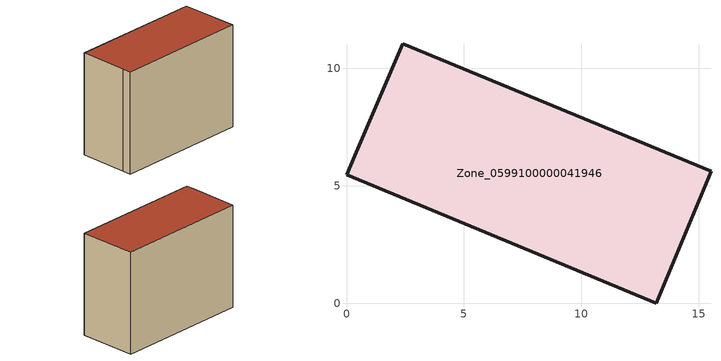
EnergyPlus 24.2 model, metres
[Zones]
Zone_0599100000041946
 floor ground (C_G): 0.34,6.29 2.39,11.05 15.53,5.61 13.19,0 0,5.47 z0
 wall outside (C_F): 0,5.47 13.19,0 15.53,5.61 2.39,11.05 0.34,6.29 0,5.47 z0:10.81
 roof outside (C_R): 2.39,11.05 0.34,6.29 0,5.47 13.19,0 15.53,5.61 z10.81
[BUILDING]
Pand.0599100000041946: North Axis=0; Terrain=City; Loads Convergence Tolerance Value=0.04; Temperature Convergence Tolerance Value=0.4; Solar Distribution=FullExterior; Maximum Number of Warmup Days=25; Minimum Number of Warmup Days=1
[Site:Location]
Rotterdam.The.Hague.AP_ZH_NLD Design_Conditions: Latitude=51.96; Longitude=4.45; Time Zone=1; Elevation=-4.5
[SITE:GROUNDTEMPERATURE:BUILDINGSURFACE]
18, 18, 18, 18, 18, 18, 18, 18, 18, 18, 18, 18
[MATERIAL] Thermal Absorptance=0.9; Solar Absorptance=0.7; Visible Absorptance=0.7
Name | Roughness | Thickness | Conductivity | Density | Specific Heat
G.TI.1946 | MediumSmooth | 0.15 | 1 | 540 | 1210
F.TI.1946 | Rough | 0.3 | 0.857143 | 1920 | 840
R.TI.1946 | MediumRough | 0.2 | 0.1 | 1500 | 1000
[CONSTRUCTION]
C_G: G.TI.1946
C_F: F.TI.1946
C_R: R.TI.1946
[ZONE]
Zone_0599100000041946: Type=1; Multiplier=1; Ceiling Height=Autocalculate; Volume=Autocalculate; Floor Area=autocalculate; Part of Total Floor Area=Yes
[ZONEINFILTRATION:DESIGNFLOWRATE]
Infil_Zone_0599100000041946: Zone or ZoneList or Space or SpaceList=Zone_0599100000041946; Schedule=AlwaysOn; Design Flow Rate Calculation Method=Flow/Area; Flow Rate per Floor Area=0.003; Constant Term Coefficient=1; Temperature Term Coefficient=0; Velocity Term Coefficient=0; Velocity Squared Term Coefficient=0
[HVACTEMPLATE:ZONE:IDEALLOADSAIRSYSTEM]
Zone_0599100000041946: Maximum Heating Supply Air Temperature=50; Minimum Cooling Supply Air Temperature=13; Maximum Heating Supply Air Humidity Ratio=0.0156; Minimum Cooling Supply Air Humidity Ratio=0.0077; Heating Limit=NoLimit; Cooling Limit=NoLimit; Dehumidification Control Type=ConstantSensibleHeatRatio; Cooling Sensible Heat Ratio=0.7; Dehumidification Setpoint=60; Humidification Control Type=None; Humidification Setpoint=30; Outdoor Air Method=None; Outdoor Air Flow Rate per Person=0.00944; Outdoor Air Flow Rate per Zone Floor Area=0; Outdoor Air Flow Rate per Zone=0; Demand Controlled Ventilation Type=None; Outdoor Air Economizer Type=NoEconomizer; Heat Recovery Type=None; Sensible Heat Recovery Effectiveness=0.7; Latent Heat Recovery Effectiveness=0.65
[ZONECONTROL:THERMOSTAT]
ThermostatControl_Zone_0599100000041946: Zone or ZoneList=Zone_0599100000041946; Control Type Schedule=DualSetpointControlType; Control 1=Thermostat_Zone_0599100000041946; Temperature Difference Between Cutout And Setpoint=0
[THERMOSTATSETPOINT:DUALSETPOINT]
Thermostat_Zone_0599100000041946: Heating Setpoint Temperature Schedule=HeatingSetpoint_Zone_0599100000041946; Cooling Setpoint Temperature Schedule=CoolingSetpoint_Zone_0599100000041946
[SCHEDULE:COMPACT]
HeatingSetpoint_Zone_0599100000041946: Through: 12/31, For: AllDays, Until: 24:00, 21
CoolingSetpoint_Zone_0599100000041946: Through: 12/31, For: AllDays, Until: 24:00, 24
DualSetpointControlType: Through: 12/31, For: AllDays, Until: 24:00, 4
AlwaysOn: Through: 12/31, For: AllDays, Until: 24:00, 1
